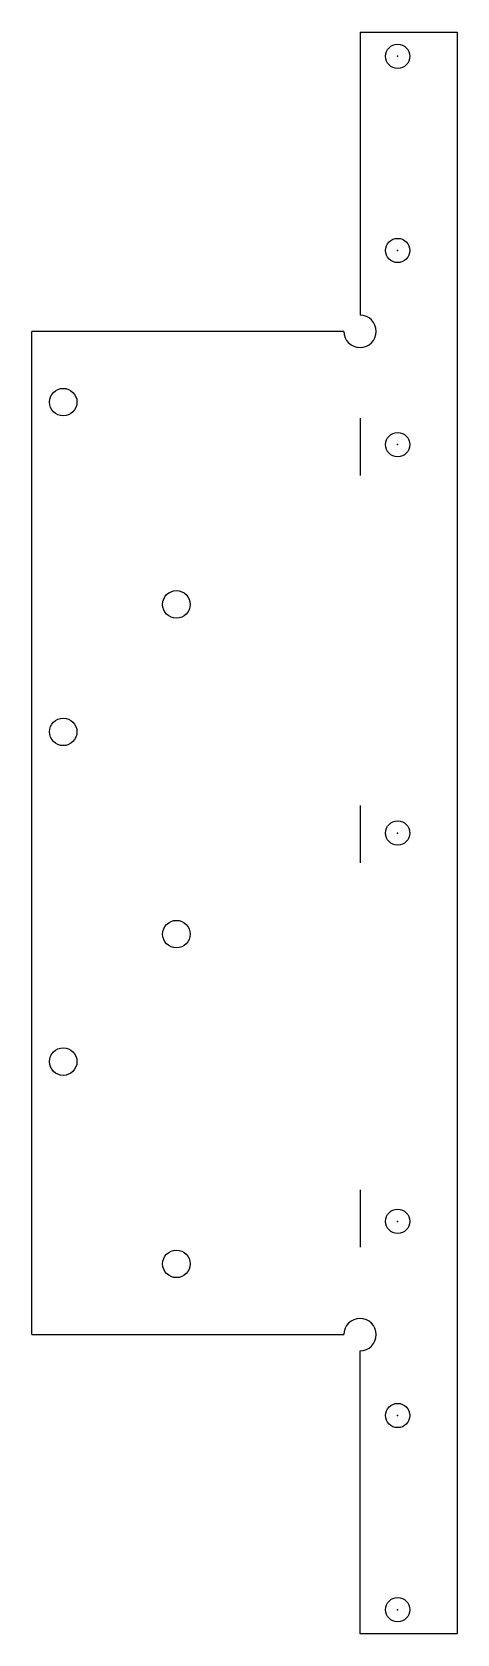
# Model space of a CAD drawing. Header units: millimetres. Extents: x -76 to -24, y -34 to 164.
import ezdxf

# ---------------------------------------------------------------- set-up
doc = ezdxf.new("R2010")
doc.units = ezdxf.units.MM
doc.header["$PDSIZE"] = -1

msp = doc.modelspace()

# ---------------------------------------------------------------- linework, layer by layer
at = {"color": 7, "linetype": 'Continuous', "lineweight": 25}
for p, q in [((-35.59, 164), (-23.59, 164)), ((-35.59, 164), (-35.59, 129)), ((-23.59, 164), (-23.59, -34)), ((-76.19, 3), (-76.19, 127)), ((-37.59, 127), (-76.19, 127)), ((-76.19, 3), (-37.59, 3)), ((-35.59, -34), (-35.59, 1)), ((-23.59, -34), (-35.59, -34))]:
    msp.add_line(p, q, dxfattribs=at)
at = {"color": 7, "linetype": 'Continuous'}
for p, q in [((-35.59, 116.29), (-35.59, 109.19)), ((-35.59, 68.41), (-35.59, 61.31)), ((-35.59, 20.9), (-35.59, 13.8))]:
    msp.add_line(p, q, dxfattribs=at)
at = {"color": 7, "linetype": 'Continuous', "lineweight": 25}
for centre, radius in [((-30.94, 161), 1.5), ((-30.94, 137), 1.5), ((-72.32, 118.26), 1.7), ((-30.94, 113), 1.5), ((-58.32, 93.26), 1.7), ((-72.32, 77.5), 1.7), ((-30.94, 65), 1.5), ((-58.32, 52.5), 1.7), ((-72.32, 36.74), 1.7), ((-30.94, 17), 1.5), ((-58.32, 11.74), 1.7), ((-30.94, -7), 1.5), ((-30.94, -31), 1.5)]:
    msp.add_circle(centre, radius, dxfattribs=at)
for centre, start, end in [((-35.59, 127), 180, 90), ((-35.59, 3), 270, 180)]:
    msp.add_arc(centre, 2, start, end, dxfattribs=at)
at = {"color": 8, "linetype": 'Continuous'}
for p in [(-30.94, 161), (-30.94, 137), (-30.94, 113), (-30.94, 65), (-30.94, 17), (-30.94, -7), (-30.94, -31)]:
    msp.add_point(p, dxfattribs=at)

doc.saveas('drawing.dxf')
